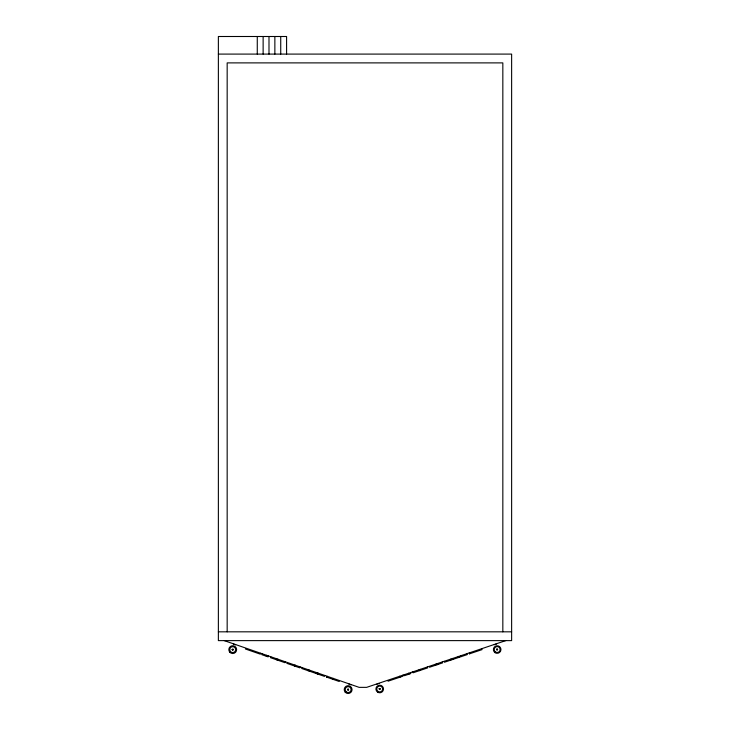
<?xml version="1.0" encoding="UTF-8"?>
<svg xmlns="http://www.w3.org/2000/svg" width="730" height="730" viewBox="0 0 730 730"><rect width="100%" height="100%" fill="white"/><g stroke="black" fill="none" stroke-linecap="round" stroke-linejoin="round"><path stroke-width="1.09" d="M496.71 649.7L497.011 649.08L497.605 649.764M260.665 653.24L260.345 654.171L245.435 648.997M262.125 653.752L261.805 654.673L268.12 656.863L268.439 655.942M266.286 656.224L266.605 655.303M270.748 656.735L270.428 657.657L284.974 662.703L285.293 661.772M276.734 659.847L277.053 658.925M277.829 660.221L278.148 659.299M294.491 665.997L294.81 665.076M295.039 666.189L295.358 665.267M300.149 666.919L299.829 667.841L286.799 663.333M302.019 667.567L301.7 668.488L324.476 676.381L324.795 675.46M308.005 670.678L308.325 669.757M309.1 671.062L309.42 670.131M315.725 673.352L316.044 672.43M316.254 673.534L316.574 672.613M317.34 673.909L317.659 672.987M317.997 674.137L318.316 673.215M326.812 677.194L327.131 676.272M332.834 679.283L333.154 678.352M339.468 680.542L339.149 681.464L326.511 677.084M379.281 688.773L379.938 688.554L379.874 689.458M505.762 640.621L366.642 687.359L359.133 687.359L224.238 640.621M376.817 684.192L379.135 683.417M494.265 644.745L496.583 643.97M388.022 681.209L402.978 676.181L402.668 675.25M429.523 667.266L442.59 662.877L442.28 661.946M469.363 653.879L482.037 649.627L481.727 648.696M232.943 650.056L232.268 649.463L233.171 649.408M218.37 54.093L511.63 54.093L511.63 640.621L218.37 640.621L218.37 36.5L286.589 36.5L286.589 54.093M218.37 631.824L511.63 631.824M233.372 644.052L235.68 644.845M348.776 684.028L351.084 684.822M347.982 690.06L347.927 689.156L348.602 689.759M469.353 652.857L469.664 653.779M467.008 653.642L467.319 654.573L444.47 662.247L444.159 661.316M461.05 655.64L461.36 656.571M458.759 656.416L459.07 657.338M458.23 656.589L458.54 657.52M452.782 658.423L453.093 659.345M452.235 658.606L452.545 659.537M450.492 659.19L450.802 660.121M437.48 663.561L437.79 664.492M436.923 663.743L437.233 664.674M435.454 664.245L435.764 665.167M427.378 666.955L427.698 667.877L413.098 672.786L412.788 671.856M420.215 669.364L420.526 670.286M419.111 669.729L419.431 670.66M410.47 672.631L410.78 673.562L404.457 675.688L404.137 674.757M408.627 673.252L408.937 674.182M399.794 676.217L400.104 677.148M502.833 631.824L502.833 62.889L227.167 62.889L227.167 631.824M280.731 36.5L280.731 54.093M274.863 36.5L274.863 54.093M268.996 36.5L268.996 54.093M263.129 36.5L263.129 54.093M257.27 36.5L257.27 54.093M232.158 649.417C232.733 651.79 234.074 647.911 232.158 649.417M347.562 689.394C348.146 691.766 349.488 687.897 347.562 689.394M379.171 688.718C379.445 691.146 381.27 687.477 379.171 688.718M496.619 649.271C496.893 651.698 498.718 648.021 496.619 649.271M495.059 652.684A3.787 3.787 0 0 0 500.944 649.8A3.787 3.787 0 0 0 495.506 646.141A3.787 3.787 0 0 0 495.059 652.684M495.533 651.972A2.929 2.929 0 0 0 500.096 649.746A2.929 2.929 0 0 0 495.88 646.908A2.929 2.929 0 0 0 495.533 651.972M377.602 692.14A3.787 3.787 0 0 0 383.496 689.257A3.787 3.787 0 0 0 378.049 685.589A3.787 3.787 0 0 0 377.602 692.14M378.076 691.429A2.929 2.929 0 0 0 382.639 689.193A2.929 2.929 0 0 0 378.423 686.364A2.929 2.929 0 0 0 378.076 691.429M345.18 692.159A3.915 3.915 0 0 0 351.833 690.881A3.915 3.915 0 0 0 347.398 685.753A3.915 3.915 0 0 0 345.18 692.159M345.92 691.52A2.929 2.929 0 0 0 350.911 690.553A2.929 2.929 0 0 0 347.589 686.72A2.929 2.929 0 0 0 345.92 691.52M229.777 652.182A3.915 3.915 0 0 0 236.429 650.895A3.915 3.915 0 0 0 231.994 645.776A3.915 3.915 0 0 0 229.777 652.182M230.516 651.534A2.929 2.929 0 0 0 235.507 650.576A2.929 2.929 0 0 0 232.177 646.734A2.929 2.929 0 0 0 230.516 651.534"/></g></svg>
